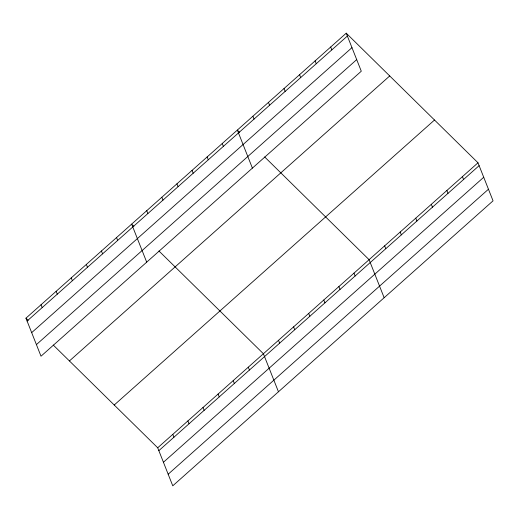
<?xml version="1.0" encoding="UTF-8"?>
<svg xmlns="http://www.w3.org/2000/svg" width="519" height="519" viewBox="0 0 519 519"><rect width="100%" height="100%" fill="white"/><g stroke="black" fill="none" stroke-linecap="round" stroke-linejoin="round"><path stroke-width="0.78" d="M346.238 33.177L361.295 71.213L41.007 356.209L25.95 318.173L346.238 33.177L477.993 162.791L493.05 200.827L172.762 485.823L157.705 447.787L53.262 345.044M27.085 321.034L347.373 36.038M31.678 332.64L351.966 47.644M36.414 344.603L356.702 59.607M69.429 360.945L389.717 75.949M114.225 405.015L434.513 120.019M157.705 447.787L477.993 162.791M158.84 450.654L479.121 165.658M163.433 462.26L483.721 177.264M168.169 474.217L488.457 189.221M239.57 132.267L237.339 130.074L252.396 168.111M264.651 156.946L369.093 259.688L384.151 297.724M133.876 226.316L131.644 224.124L146.702 262.16M158.957 250.995L263.399 353.737L278.456 391.774M25.95 318.173L28.182 320.366M462.435 176.635L463.571 179.496M446.878 190.479L448.014 193.34M431.321 204.317L432.457 207.185M415.764 218.162L416.9 221.029M330.681 47.021L331.816 49.882M400.207 232.006L401.343 234.867M315.124 60.859L316.259 63.727M384.65 245.85L385.786 248.711M299.567 74.704L300.702 77.571M284.01 88.548L285.145 91.409M353.99 273.124L355.126 275.991M268.453 102.392L269.588 105.253M338.894 286.559L340.029 289.427M252.896 116.23L254.031 119.098M323.798 299.995L324.926 302.862M308.695 313.431L309.83 316.298M222.242 143.51L223.371 146.371M293.598 326.866L294.734 329.734M207.139 156.946L208.275 159.807M278.495 340.302L279.631 343.169M192.043 170.381L193.178 173.242M176.94 183.817L178.075 186.678M248.296 367.173L249.431 370.041M161.844 197.252L162.979 200.113M233.2 380.609L234.335 383.476M146.741 210.688L147.876 213.549M218.103 394.044L219.232 396.912M203 407.48L204.136 410.347M116.548 237.559L117.677 240.42M187.904 420.915L189.033 423.783M101.445 250.995L102.58 253.856M172.801 434.351L173.936 437.219M86.349 264.431L87.484 267.291M71.246 277.866L72.381 280.727M56.149 291.302L57.285 294.163M41.046 304.737L42.182 307.598"/></g></svg>
